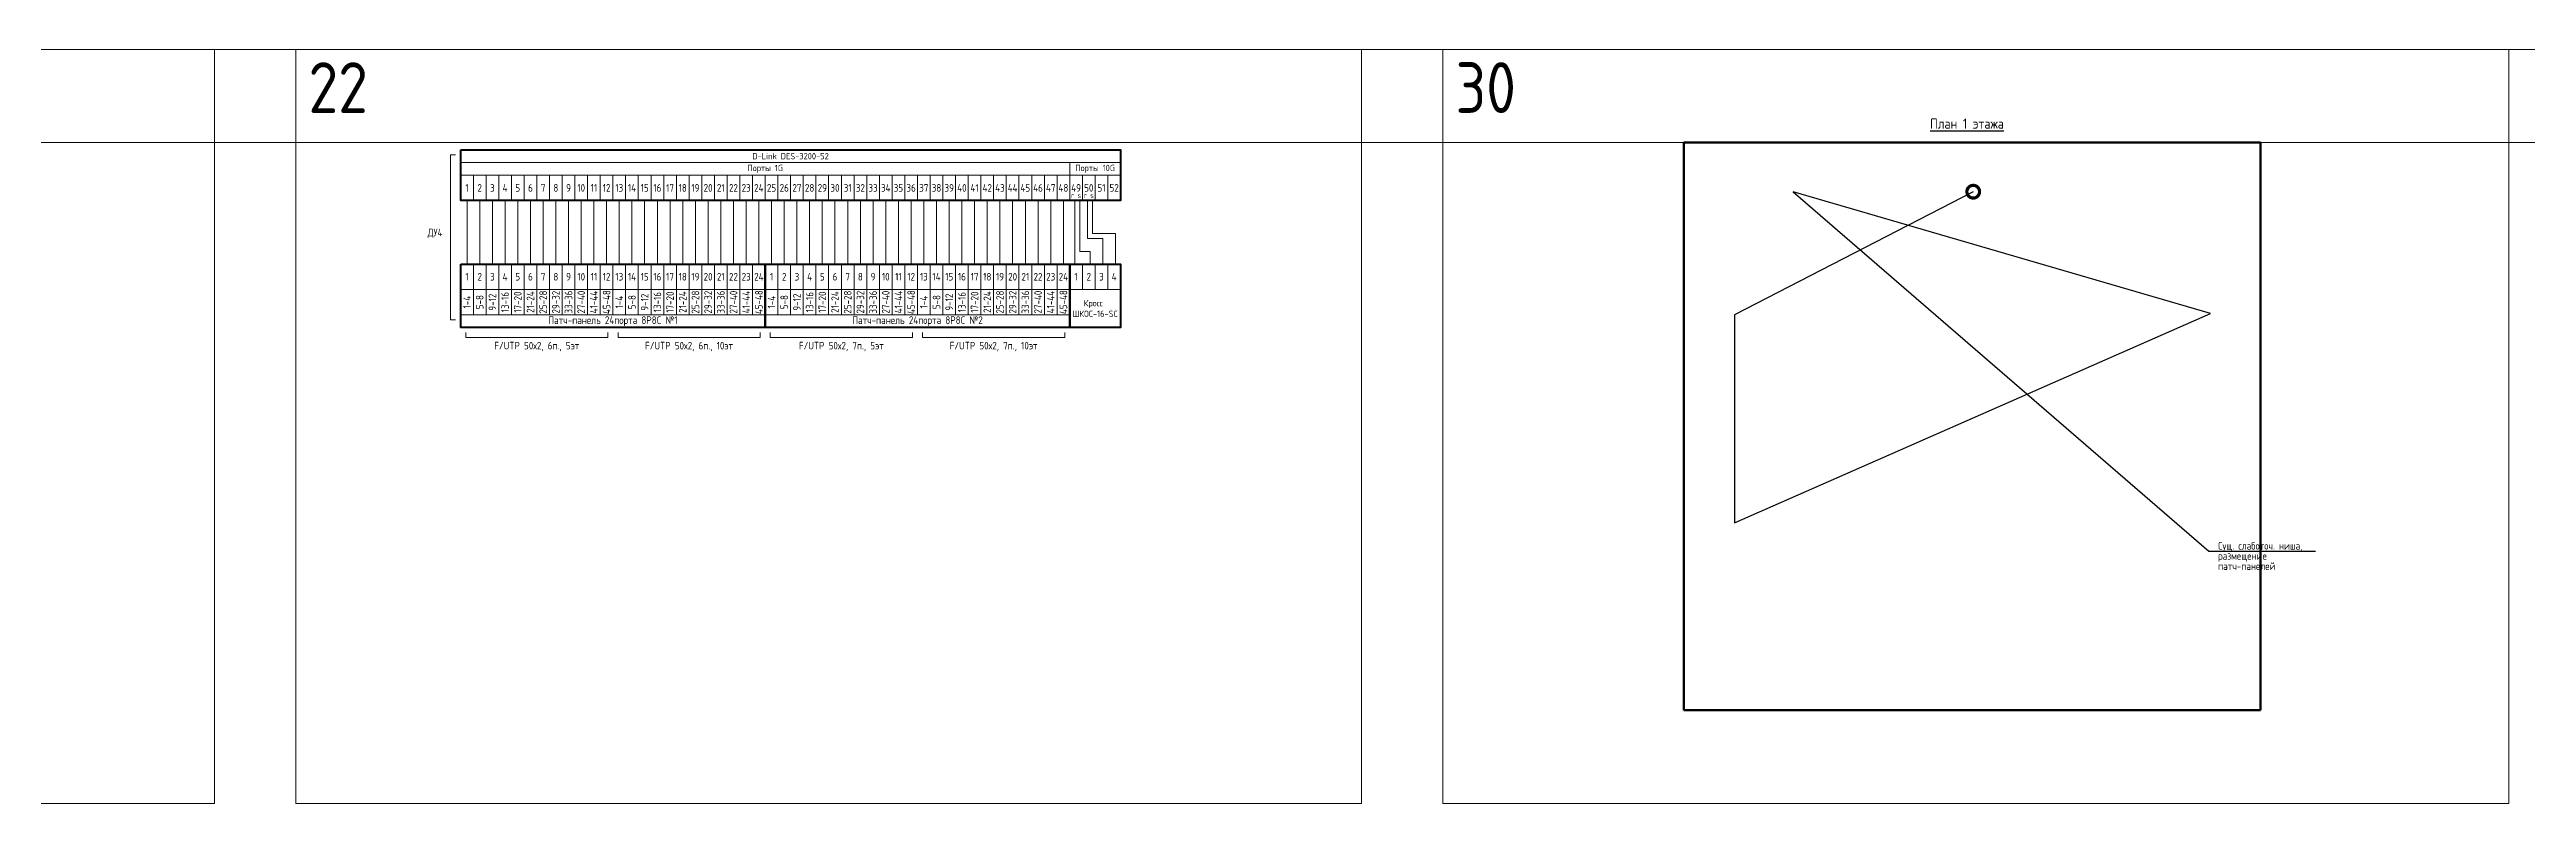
# Model space of a CAD drawing. Extents: x 6775 to 13793, y 2665 to 3972.
# Drawn here: x 8938 to 9914, y 2665 to 2962 of the extents above; entities that cross this region are included whole.
import ezdxf
from ezdxf import colors
from ezdxf.entities.mleader import LeaderData, LeaderLine
from ezdxf.enums import TextEntityAlignment as Align
from ezdxf.math import Vec2, Vec3

# ---------------------------------------------------------------- set-up
doc = ezdxf.new("R2010")
doc.units = 0
doc.header["$MEASUREMENT"] = 0
doc.layers.get('0').update_dxf_attribs({"linetype": 'CONTINUOUS'})
doc.layers.get('Defpoints').update_dxf_attribs({"linetype": 'CONTINUOUS'})
doc.styles.add('AViewportNPage', font='isocpeur.ttf')
doc.styles.add('мой', font='', dxfattribs={"width": 0.9, "height": 3})
doc.styles.get('мой').set_extended_font_data('GOST Common')
picture_1 = doc.add_image_def('image3.png', size_in_pixel=(967, 952))

# ---------------------------------------------------------------- blocks, each defined once
blk = doc.blocks.new('*U17')
at = {"color": 7, "linetype": 'Continuous', "lineweight": 15}
blk.add_lwpolyline([(-210, -148.5), (210, -148.5), (210, 148.5), (-210, 148.5)], close=True, dxfattribs=at)
blk = doc.blocks.new('*U18')
at = {"color": 0, "linetype": 'ByBlock', "lineweight": -2, "transparency": 16777216}
for p in [(1808, 0), (2260, 0), (2712, 0)]:
    blk.add_blockref('*U17', p, dxfattribs=at)
blk = doc.blocks.new('_DotSmall')
at = {"color": 0, "linetype": 'ByBlock', "lineweight": 15, "const_width": 0.5}
blk.add_lwpolyline([(-0.0625, 0, 1), (0.0625, 0, 1)], format="xyb", close=True, dxfattribs=at)
blk = doc.blocks.new('*T206')
at = {"layer": 'Defpoints', "color": 8, "linetype": 'ByBlock', "lineweight": 0, "transparency": 16777216}
for p, q in [((0, 0), (4068, 0)), ((0, 0), (0, -36.67)), ((452, 0), (452, -36.67)), ((904, 0), (904, -36.67)), ((1356, 0), (1356, -36.67)), ((1808, 0), (1808, -36.67)), ((2260, 0), (2260, -36.67)), ((2712, 0), (2712, -36.67)), ((3164, 0), (3164, -36.67)), ((3616, 0), (3616, -36.67)), ((4068, 0), (4068, -36.67)), ((0, -36.67), (4068, -36.67))]:
    blk.add_line(p, q, dxfattribs=at)
at = {"layer": 'Defpoints', "color": 5, "linetype": 'Continuous', "lineweight": 0, "transparency": 16777216, "char_height": 20, "width": 442, "attachment_point": 1, "style": 'мой'}
for s, insert in [('{\\fGOST Common|b0|i0|c204|p34;15}', (5, -5)), ('{\\fGOST Common|b0|i0|c204|p34;27', (457, -5)), ('23', (909, -5)), ('20', (1361, -5)), ('21', (1813, -5)), ('22', (2265, -5)), ('30', (2717, -5)), ('31', (3169, -5)), ('32', (3621, -5))]:
    blk.add_mtext(s, dxfattribs=dict(at, insert=insert))
blk = doc.blocks.new('*U246')
at = {"color": 7, "linetype": 'Continuous', "lineweight": 20}
blk.add_lwpolyline([(2.5, 5), (-2.5, 5), (-2.5, -5), (2.5, -5)], close=True, dxfattribs=at)
blk = doc.blocks.new('*U247')
at = {"color": 0, "linetype": 'ByBlock', "lineweight": -2, "transparency": 16777216}
for p in [(0, 0), (5, 0), (10, 0), (15, 0), (20, 0), (25, 0), (30, 0), (35, 0), (40, 0), (45, 0), (50, 0), (55, 0), (60, 0), (65, 0), (70, 0), (75, 0), (80, 0), (85, 0), (90, 0), (95, 0), (100, 0), (105, 0), (110, 0), (115, 0), (120, 0), (125, 0), (130, 0), (135, 0), (140, 0), (145, 0), (150, 0), (155, 0), (160, 0), (165, 0), (170, 0), (175, 0), (180, 0), (185, 0), (190, 0), (195, 0), (200, 0), (205, 0), (210, 0), (215, 0), (220, 0), (225, 0), (230, 0), (235, 0), (240, 0), (245, 0), (250, 0), (255, 0)]:
    blk.add_blockref('*U246', p, dxfattribs=at)
blk = doc.blocks.new('*U244')
at = {"color": 7, "linetype": 'Continuous', "lineweight": 20}
blk.add_lwpolyline([(0, 12.5), (0, -12.5)], dxfattribs=at)
blk = doc.blocks.new('*U245')
at = {"color": 0, "linetype": 'ByBlock', "lineweight": -2, "transparency": 16777216}
for p in [(0, 0), (5, 0), (10, 0), (15, 0), (20, 0), (25, 0), (30, 0), (35, 0), (40, 0), (45, 0), (50, 0), (55, 0), (60, 0), (65, 0), (70, 0), (75, 0), (80, 0), (85, 0), (90, 0), (95, 0), (100, 0), (105, 0), (110, 0), (115, 0), (120, 0), (125, 0), (130, 0), (135, 0), (140, 0), (145, 0), (150, 0), (155, 0), (160, 0), (165, 0), (170, 0), (175, 0), (180, 0), (185, 0), (190, 0), (195, 0), (200, 0), (205, 0), (210, 0), (215, 0), (220, 0), (225, 0), (230, 0), (235, 0)]:
    blk.add_blockref('*U244', p, dxfattribs=at)
blk = doc.blocks.new('*U248')
at = {"color": 7, "linetype": 'Continuous', "lineweight": 20}
blk.add_lwpolyline([(2.5, 5), (-2.5, 5), (-2.5, -5), (2.5, -5)], close=True, dxfattribs=at)
blk = doc.blocks.new('*U251')
at = {"color": 0, "linetype": 'ByBlock', "lineweight": -2, "transparency": 16777216}
for p in [(0, 0), (5, 0), (10, 0), (15, 0), (20, 0), (25, 0), (30, 0), (35, 0), (40, 0), (45, 0), (50, 0), (55, 0), (60, 0), (65, 0), (70, 0), (75, 0), (80, 0), (85, 0), (90, 0), (95, 0), (100, 0), (105, 0), (110, 0), (115, 0)]:
    blk.add_blockref('*U248', p, dxfattribs=at)
blk = doc.blocks.new('*U249')
at = {"color": 7, "linetype": 'Continuous', "lineweight": 20}
blk.add_lwpolyline([(0, 12.5), (0, -12.5)], dxfattribs=at)
blk = doc.blocks.new('*U240')
at = {"color": 0, "linetype": 'ByBlock', "lineweight": -2, "transparency": 16777216}
for p in [(0, 0), (5, 0), (10, 0), (15, 0), (20, 0), (25, 0), (30, 0), (35, 0), (40, 0), (45, 0), (50, 0), (55, 0), (60, 0), (65, 0), (70, 0), (75, 0), (80, 0), (85, 0), (90, 0), (95, 0), (100, 0), (105, 0), (110, 0), (115, 0)]:
    blk.add_blockref('*U249', p, dxfattribs=at)
blk = doc.blocks.new('*U241')
at = {"color": 7, "linetype": 'Continuous', "lineweight": 20}
blk.add_lwpolyline([(2.5, 5), (-2.5, 5), (-2.5, -5), (2.5, -5)], close=True, dxfattribs=at)
blk = doc.blocks.new('*U242')
at = {"color": 0, "linetype": 'ByBlock', "lineweight": -2, "transparency": 16777216}
for p in [(0, 0), (5, 0), (10, 0), (15, 0), (20, 0), (25, 0), (30, 0), (35, 0), (40, 0), (45, 0), (50, 0), (55, 0), (60, 0), (65, 0), (70, 0), (75, 0), (80, 0), (85, 0), (90, 0), (95, 0), (100, 0), (105, 0), (110, 0), (115, 0), (120, 0), (125, 0), (130, 0), (135, 0), (140, 0), (145, 0), (150, 0), (155, 0), (160, 0), (165, 0), (170, 0), (175, 0), (180, 0), (185, 0), (190, 0), (195, 0), (200, 0), (205, 0), (210, 0), (215, 0), (220, 0), (225, 0), (230, 0), (235, 0), (240, 0), (245, 0), (250, 0), (255, 0)]:
    blk.add_blockref('*U241', p, dxfattribs=at)
blk = doc.blocks.new('*U250')
at = {"color": 7, "linetype": 'Continuous', "lineweight": 20}
blk.add_lwpolyline([(2.5, 5), (-2.5, 5), (-2.5, -5), (2.5, -5)], close=True, dxfattribs=at)
blk = doc.blocks.new('*U243')
at = {"color": 0, "linetype": 'ByBlock', "lineweight": -2, "transparency": 16777216}
for p in [(0, 0), (5, 0), (10, 0), (15, 0), (20, 0), (25, 0), (30, 0), (35, 0), (40, 0), (45, 0), (50, 0), (55, 0), (60, 0), (65, 0), (70, 0), (75, 0), (80, 0), (85, 0), (90, 0), (95, 0), (100, 0), (105, 0), (110, 0), (115, 0)]:
    blk.add_blockref('*U250', p, dxfattribs=at)

msp = doc.modelspace()

# ---------------------------------------------------------------- linework, layer by layer
at = {"color": 7, "linetype": 'Continuous', "lineweight": 20}
for points in [[(9098, 2920.5), (9096, 2920.5), (9096, 2855.5), (9098, 2855.5)], [(9342, 2902.5), (9342, 2877.5)], [(9344, 2902.5), (9344, 2882.5), (9348, 2882.5), (9348, 2877.5)], [(9347, 2902.5), (9347, 2887.5), (9353, 2887.5), (9353, 2877.5)], [(9349, 2902.5), (9349, 2889.5), (9358, 2889.5), (9358, 2877.5)], [(9102, 2850.5), (9102, 2848.5), (9158, 2848.5), (9158, 2850.5)], [(9162, 2850.5), (9162, 2848.5), (9218, 2848.5), (9218, 2850.5)], [(9222, 2850.5), (9222, 2848.5), (9278, 2848.5), (9278, 2850.5)], [(9282, 2850.5), (9282, 2848.5), (9338, 2848.5), (9338, 2850.5)]]:
    msp.add_lwpolyline(points, dxfattribs=at)
for points in [[(9100, 2917.5), (9360, 2917.5), (9360, 2922.5), (9100, 2922.5)], [(9100, 2912.5), (9340, 2912.5), (9340, 2917.5), (9100, 2917.5)], [(9340, 2917.5), (9360, 2917.5), (9360, 2912.5), (9340, 2912.5)]]:
    msp.add_lwpolyline(points, close=True, dxfattribs=at)
at = {"color": 7, "linetype": 'Continuous', "lineweight": 40}
for points in [[(9100, 2922.5), (9360, 2922.5), (9360, 2902.5), (9100, 2902.5)], [(9100, 2877.5), (9220, 2877.5), (9220, 2852.5), (9100, 2852.5)], [(9220, 2877.5), (9340, 2877.5), (9340, 2852.5), (9220, 2852.5)], [(9340, 2877.5), (9360, 2877.5), (9360, 2852.5), (9340, 2852.5)]]:
    msp.add_lwpolyline(points, close=True, dxfattribs=at)

# ---------------------------------------------------------------- block references
at = {"color": 7, "linetype": 'Continuous', "lineweight": 15}
msp.add_blockref('*U18', (6985, 2813.5), dxfattribs=at)
msp.add_blockref('*T206', (6775, 2962))
at = {"color": 7, "linetype": 'Continuous', "lineweight": 20}
for name, p in [('*U247', (9102.5, 2907.5)), ('*U245', (9102.5, 2890)), ('*U240', (9102.5, 2890)), ('*U242', (9102.5, 2872.5)), ('*U251', (9102.5, 2862.5)), ('*U243', (9222.5, 2862.5))]:
    msp.add_blockref(name, p, dxfattribs=at)

# ---------------------------------------------------------------- texts
at = {"color": 7, "style": 'мой', "width": 0.9}
for s, height, rotation, p in [('1', 3, 359.86157, (9102.5, 2907.5)), ('2', 3, 359.86157, (9107.5, 2907.5)), ('3', 3, 359.86157, (9112.5, 2907.5)), ('4', 3, 359.86157, (9117.5, 2907.5)), ('5', 3, 359.86157, (9122.5, 2907.5)), ('6', 3, 359.86157, (9127.5, 2907.5)), ('7', 3, 359.86157, (9132.5, 2907.5)), ('8', 3, 359.86157, (9137.5, 2907.5)), ('9', 3, 359.86157, (9142.5, 2907.5)), ('10', 3, 359.86157, (9147.5, 2907.5)), ('11', 3, 359.86157, (9152.5, 2907.5)), ('12', 3, 359.86157, (9157.5, 2907.5)), ('13', 3, 359.86157, (9162.5, 2907.5)), ('14', 3, 359.86157, (9167.5, 2907.5)), ('15', 3, 359.86157, (9172.5, 2907.5)), ('16', 3, 359.86157, (9177.5, 2907.5)), ('17', 3, 359.86157, (9182.5, 2907.5)), ('18', 3, 359.86157, (9187.5, 2907.5)), ('19', 3, 359.86157, (9192.5, 2907.5)), ('20', 3, 359.86157, (9197.5, 2907.5)), ('21', 3, 359.86157, (9202.5, 2907.5)), ('22', 3, 359.86157, (9207.5, 2907.5)), ('23', 3, 359.86157, (9212.5, 2907.5)), ('24', 3, 359.86157, (9217.5, 2907.5)), ('25', 3, 359.86157, (9222.5, 2907.5)), ('26', 3, 359.86157, (9227.5, 2907.5)), ('27', 3, 359.86157, (9232.5, 2907.5)), ('28', 3, 359.86157, (9237.5, 2907.5)), ('29', 3, 359.86157, (9242.5, 2907.5)), ('30', 3, 359.86157, (9247.5, 2907.5)), ('31', 3, 359.86157, (9252.5, 2907.5)), ('32', 3, 359.86157, (9257.5, 2907.5)), ('33', 3, 359.86157, (9262.5, 2907.5)), ('34', 3, 359.86157, (9267.5, 2907.5)), ('35', 3, 359.86157, (9272.5, 2907.5)), ('36', 3, 359.86157, (9277.5, 2907.5)), ('37', 3, 359.86157, (9282.5, 2907.5)), ('38', 3, 359.86157, (9287.5, 2907.5)), ('39', 3, 359.86157, (9292.5, 2907.5)), ('40', 3, 359.86157, (9297.5, 2907.5)), ('41', 3, 359.86157, (9302.5, 2907.5)), ('42', 3, 359.86157, (9307.5, 2907.5)), ('43', 3, 359.86157, (9312.5, 2907.5)), ('44', 3, 359.86157, (9317.5, 2907.5)), ('45', 3, 359.86157, (9322.5, 2907.5)), ('46', 3, 359.86157, (9327.5, 2907.5)), ('47', 3, 359.86157, (9332.5, 2907.5)), ('48', 3, 359.86157, (9337.5, 2907.5)), ('49', 3, 359.86157, (9342.5, 2907.5)), ('50', 3, 359.86157, (9347.5, 2907.5)), ('51', 3, 359.86157, (9352.5, 2907.5)), ('52', 3, 359.86157, (9357.5, 2907.5)), ('r s', 2, 359.86157, (9342.5, 2904.5)), ('r s', 2, 359.86157, (9347.5, 2904.5)), ('1', 3, 359.86157, (9102.5, 2872.5)), ('1', 3, 359.86157, (9102.5, 2872.5)), ('2', 3, 359.86157, (9107.5, 2872.5)), ('3', 3, 359.86157, (9112.5, 2872.5)), ('4', 3, 359.86157, (9117.5, 2872.5)), ('5', 3, 359.86157, (9122.5, 2872.5)), ('6', 3, 359.86157, (9127.5, 2872.5)), ('7', 3, 359.86157, (9132.5, 2872.5)), ('8', 3, 359.86157, (9137.5, 2872.5)), ('9', 3, 359.86157, (9142.5, 2872.5)), ('10', 3, 359.86157, (9147.5, 2872.5)), ('11', 3, 359.86157, (9152.5, 2872.5)), ('12', 3, 359.86157, (9157.5, 2872.5)), ('13', 3, 359.86157, (9162.5, 2872.5)), ('14', 3, 359.86157, (9167.5, 2872.5)), ('15', 3, 359.86157, (9172.5, 2872.5)), ('16', 3, 359.86157, (9177.5, 2872.5)), ('17', 3, 359.86157, (9182.5, 2872.5)), ('18', 3, 359.86157, (9187.5, 2872.5)), ('19', 3, 359.86157, (9192.5, 2872.5)), ('20', 3, 359.86157, (9197.5, 2872.5)), ('21', 3, 359.86157, (9202.5, 2872.5)), ('22', 3, 359.86157, (9207.5, 2872.5)), ('23', 3, 359.86157, (9212.5, 2872.5)), ('24', 3, 359.86157, (9217.5, 2872.5)), ('1', 3, 359.86157, (9222.5, 2872.5)), ('1', 3, 359.86157, (9222.5, 2872.5)), ('2', 3, 359.86157, (9227.5, 2872.5)), ('3', 3, 359.86157, (9232.5, 2872.5)), ('4', 3, 359.86157, (9237.5, 2872.5)), ('5', 3, 359.86157, (9242.5, 2872.5)), ('6', 3, 359.86157, (9247.5, 2872.5)), ('7', 3, 359.86157, (9252.5, 2872.5)), ('8', 3, 359.86157, (9257.5, 2872.5)), ('9', 3, 359.86157, (9262.5, 2872.5)), ('10', 3, 359.86157, (9267.5, 2872.5)), ('11', 3, 359.86157, (9272.5, 2872.5)), ('12', 3, 359.86157, (9277.5, 2872.5)), ('13', 3, 359.86157, (9282.5, 2872.5)), ('14', 3, 359.86157, (9287.5, 2872.5)), ('15', 3, 359.86157, (9292.5, 2872.5)), ('16', 3, 359.86157, (9297.5, 2872.5)), ('17', 3, 359.86157, (9302.5, 2872.5)), ('18', 3, 359.86157, (9307.5, 2872.5)), ('19', 3, 359.86157, (9312.5, 2872.5)), ('20', 3, 359.86157, (9317.5, 2872.5)), ('21', 3, 359.86157, (9322.5, 2872.5)), ('22', 3, 359.86157, (9327.5, 2872.5)), ('23', 3, 359.86157, (9332.5, 2872.5)), ('24', 3, 359.86157, (9337.5, 2872.5)), ('1', 3, 359.86157, (9342.5, 2872.5)), ('2', 3, 359.86157, (9347.5, 2872.5)), ('3', 3, 359.86157, (9352.5, 2872.5)), ('4', 3, 359.86157, (9357.5, 2872.5)), ('1-4', 3, 89.86157, (9102.5, 2862.5)), ('5-8', 3, 89.86157, (9107.5, 2862.5)), ('9-12', 3, 89.86157, (9112.5, 2862.5)), ('13-16', 3, 89.86157, (9117.5, 2862.5)), ('17-20', 3, 89.86157, (9122.5, 2862.5)), ('21-24', 3, 89.86157, (9127.5, 2862.5)), ('25-28', 3, 89.86157, (9132.5, 2862.5)), ('29-32', 3, 89.86157, (9137.5, 2862.5)), ('33-36', 3, 89.86157, (9142.5, 2862.5)), ('27-40', 3, 89.86157, (9147.5, 2862.5)), ('41-44', 3, 89.86157, (9152.5, 2862.5)), ('45-48', 3, 89.86157, (9157.5, 2862.5)), ('1-4', 3, 89.86157, (9162.5, 2862.5)), ('5-8', 3, 89.86157, (9167.5, 2862.5)), ('9-12', 3, 89.86157, (9172.5, 2862.5)), ('13-16', 3, 89.86157, (9177.5, 2862.5)), ('17-20', 3, 89.86157, (9182.5, 2862.5)), ('21-24', 3, 89.86157, (9187.5, 2862.5)), ('25-28', 3, 89.86157, (9192.5, 2862.5)), ('29-32', 3, 89.86157, (9197.5, 2862.5)), ('33-36', 3, 89.86157, (9202.5, 2862.5)), ('27-40', 3, 89.86157, (9207.5, 2862.5)), ('41-44', 3, 89.86157, (9212.5, 2862.5)), ('45-48', 3, 89.86157, (9217.5, 2862.5)), ('1-4', 3, 89.86157, (9222.5, 2862.5)), ('5-8', 3, 89.86157, (9227.5, 2862.5)), ('9-12', 3, 89.86157, (9232.5, 2862.5)), ('13-16', 3, 89.86157, (9237.5, 2862.5)), ('17-20', 3, 89.86157, (9242.5, 2862.5)), ('21-24', 3, 89.86157, (9247.5, 2862.5)), ('25-28', 3, 89.86157, (9252.5, 2862.5)), ('29-32', 3, 89.86157, (9257.5, 2862.5)), ('33-36', 3, 89.86157, (9262.5, 2862.5)), ('27-40', 3, 89.86157, (9267.5, 2862.5)), ('41-44', 3, 89.86157, (9272.5, 2862.5)), ('45-48', 3, 89.86157, (9277.5, 2862.5)), ('1-4', 3, 89.86157, (9282.5, 2862.5)), ('5-8', 3, 89.86157, (9287.5, 2862.5)), ('9-12', 3, 89.86157, (9292.5, 2862.5)), ('13-16', 3, 89.86157, (9297.5, 2862.5)), ('17-20', 3, 89.86157, (9302.5, 2862.5)), ('21-24', 3, 89.86157, (9307.5, 2862.5)), ('25-28', 3, 89.86157, (9312.5, 2862.5)), ('29-32', 3, 89.86157, (9317.5, 2862.5)), ('33-36', 3, 89.86157, (9322.5, 2862.5)), ('27-40', 3, 89.86157, (9327.5, 2862.5)), ('41-44', 3, 89.86157, (9332.5, 2862.5)), ('45-48', 3, 89.86157, (9337.5, 2862.5))]:
    msp.add_text(s, height=height, rotation=rotation, dxfattribs=at).set_placement(p, align=Align.MIDDLE)
at = {"color": 7, "insert": (9679.01, 2934.82), "char_height": 4, "width": 32.9853, "attachment_point": 1, "style": 'мой'}
msp.add_mtext('\\pxi-4,l4,sm1,t2;{\\fGOST Common|b0|i0|c204|p34;\\LПлан 1 этажа}', dxfattribs=at)
at = {"color": 7, "linetype": 'Continuous', "lineweight": 20}
for s, insert, char_height, width, attachment_point, style in [('{\\fGOST Common|b0|i0|c204|p34;\\W0.9;D-Link DES-3200-52}', (9230, 2920), 2.5, 260, 5, 'AViewportNPage'), ('{\\fGOST Common|b0|i0|c204|p34;\\W0.9;Порты 1G}', (9220, 2915), 2.5, 240, 5, 'AViewportNPage'), ('{\\fGOST Common|b0|i0|c204|p34;\\W0.9;Порты 10G}', (9350, 2915), 2.5, 20, 5, 'AViewportNPage'), ('{\\fGOST Common|b0|i0|c204|p34;ДУ4}', (9087, 2891.4), 3, 11, 1, 'мой'), ('Кросс  ШКОС-16-SC', (9350, 2860), 2.5, 20, 5, 'мой'), ('{\\fGOST Common|b0|i0|c204|p34;Патч}-{\\fGOST Common|b0|i0|c204|p34;панель }24{\\fGOST Common|b0|i0|c204|p34;порта }8P8C №1', (9160, 2855), 3, 120, 5, 'мой'), ('Патч-панель 24порта 8P8C №2', (9280, 2855), 3, 120, 5, 'мой'), ('F/UTP 50{\\fGOST Common|b0|i0|c204|p34;х}2, {\\fGOST Common|b0|i0|c204|p34;6п}., {\\fGOST Common|b0|i0|c204|p34;5эт}', (9130, 2845), 3, 60, 5, 'мой'), ('F/UTP 50{\\fGOST Common|b0|i0|c204|p34;х}2, {\\fGOST Common|b0|i0|c204|p34;6п}., 10{\\fGOST Common|b0|i0|c204|p34;эт}', (9190, 2845), 3, 60, 5, 'мой'), ('F/UTP 50{\\fGOST Common|b0|i0|c204|p34;х}2, {\\fGOST Common|b0|i0|c204|p34;7п}., {\\fGOST Common|b0|i0|c204|p34;5эт}', (9250, 2845), 3, 60, 5, 'мой'), ('F/UTP 50{\\fGOST Common|b0|i0|c204|p34;х}2, 7{\\fGOST Common|b0|i0|c204|p34;п}., 10{\\fGOST Common|b0|i0|c204|p34;эт}', (9310, 2845), 3, 60, 5, 'мой')]:
    msp.add_mtext(s, dxfattribs=dict(at, insert=insert, char_height=char_height, width=width, attachment_point=attachment_point, style=style))

# ---------------------------------------------------------------- pictures from other files: only their frames are drawn
at = {"color": 7, "linetype": 'Continuous', "lineweight": 50}
image = msp.add_image(picture_1, insert=(9582, 2701.71), size_in_units=(227.15, 223.62), dxfattribs=at)
image.dxf.flags = 7

# ---------------------------------------------------------------- leaders
at = {"color": 1, "linetype": 'Continuous', "lineweight": 15}
ml = msp.add_multileader_mtext('Standard', dxfattribs=at)
ml.set_content('\\pxsm0.8;{\\fGOST Common|b0|i0|c204|p34;\\C7;Сущ. слаботоч. ниша\\fGOST Common|b0|i0|c0|p34;,\\fGOST Common|b0|i0|c204|p34; размещение патч\\fGOST Common|b0|i0|c0|p34;-\\fGOST Common|b0|i0|c204|p34;панелей}', color=1, style='мой')
ml.set_leader_properties()
ml.set_arrow_properties(name='DOTSMALL')
ml.build(insert=Vec2(0, 0))
ml.multileader.update_dxf_attribs({"text_left_attachment_type": 6, "text_right_attachment_type": 6, "dogleg_length": 10, "arrow_head_size": 10})
ctx = ml.context
ctx.base_point, ctx.char_height, ctx.arrow_head_size, ctx.landing_gap_size, ctx.plane_origin = Vec3(9792.41, 2764.4), 3, 10, 0.09, Vec3(10125.45, 3071.7)
ctx.left_attachment, ctx.right_attachment = 6, 6
notes = []
notes.append((ctx, [(0, (1, 1, 0), (9788.82, 2764.4), (1, 0), 3.59, [(0, [(9696, 2906), (9602, 2857.5), (9602, 2775.5), (9789.5, 2858), (9625, 2906)], 0, [])])]))
ctx.mtext.insert, ctx.mtext.width, ctx.mtext.defined_height, ctx.mtext.flow_direction = Vec3(9792.5, 2768), 37.9622, 12.7, 5
for ctx, leaders in notes:
    for number, flags, end, landing, length, lines in leaders:
        leader = LeaderData()
        leader.index, (leader.has_last_leader_line, leader.has_dogleg_vector, leader.attachment_direction) = number, flags
        leader.last_leader_point, leader.dogleg_vector, leader.dogleg_length = Vec3(end), Vec3(landing), length
        for number, points, colour, breaks in lines:
            line = LeaderLine()
            line.index, line.vertices, line.color, line.breaks = number, Vec3.list(points), colors.encode_raw_color(colour), breaks
            leader.lines.append(line)
        ctx.leaders.append(leader)

doc.saveas('drawing.dxf')
